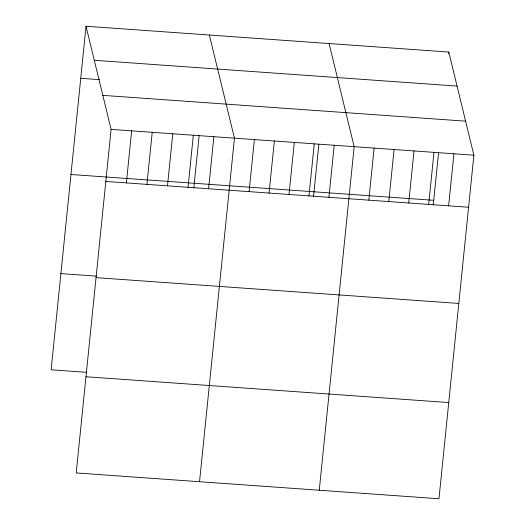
<?xml version="1.0" encoding="UTF-8"?>
<svg xmlns="http://www.w3.org/2000/svg" width="525" height="525" viewBox="0 0 525 525"><rect width="100%" height="100%" fill="white"/><g stroke="black" fill="none" stroke-linecap="round" stroke-linejoin="round"><path stroke-width="0.79" d="M86.028 26.25L111.103 129.386L76.204 472.94L438.972 498.75L473.872 155.197L448.796 52.06L86.028 26.25L51.128 369.803L86.71 372.337M126.374 182.903L131.657 130.85M146.928 184.367L152.217 132.313M167.488 185.83L172.771 133.777M188.042 187.294L193.331 135.24M193.823 188.029L199.192 135.174M208.602 188.757L213.885 136.697M199.546 481.714L234.445 138.16L209.363 35.024M249.106 191.638L254.395 139.584M269.062 193.056L274.352 141.002M289.012 194.473L294.302 142.419M308.969 195.897L314.252 143.843M313.537 196.547L318.826 144.493M328.919 197.315L334.208 145.261M319.259 490.232L354.158 146.678L329.083 43.542M368.826 200.156L374.108 148.096M388.776 201.574L394.065 149.52M408.726 202.991L414.015 150.938M428.682 204.409L433.965 152.355M433.25 205.065L438.624 152.211M448.632 53.688L448.796 52.06M448.632 205.833L453.922 153.779M94.303 60.283L457.072 86.093M80.738 78.304L99.711 79.656M102.828 95.353L465.596 121.163M111.103 129.386L473.872 155.197M70.967 174.497L433.735 200.307M105.814 181.44L468.582 207.25M60.9 273.61L96.475 276.143M96.042 277.64L458.811 303.443M85.975 376.747L448.744 402.557"/></g></svg>
